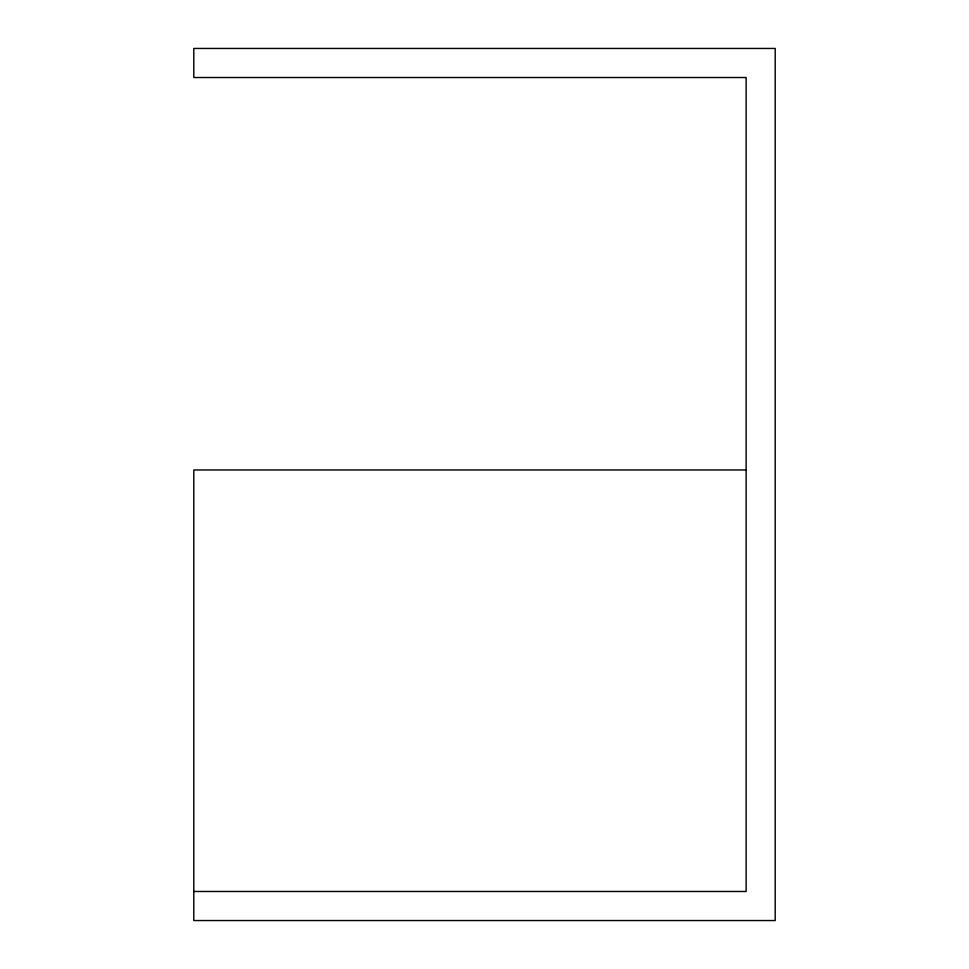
<?xml version="1.0" encoding="UTF-8"?>
<svg xmlns="http://www.w3.org/2000/svg" width="969" height="969" viewBox="0 0 969 969"><rect width="100%" height="100%" fill="white"/><g stroke="black" fill="none" stroke-linecap="round" stroke-linejoin="round"><path stroke-width="1.45" d="M746.13 469.965L193.8 469.965L193.8 920.55L775.2 920.55L775.2 48.45L193.8 48.45L193.8 77.52L746.13 77.52L746.13 891.48L193.8 891.48"/></g></svg>
